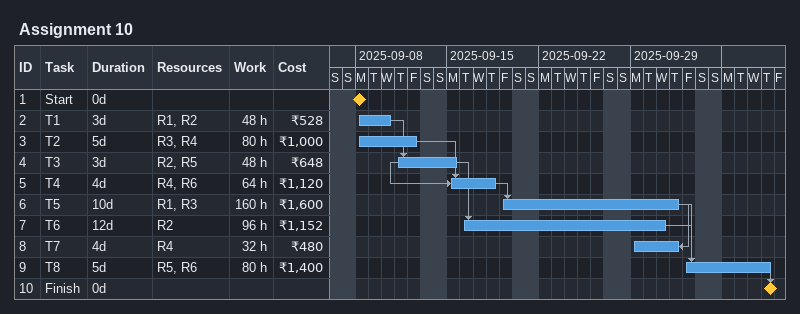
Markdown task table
Assignment 10

| ID | Task | Duration | Start | Finish | Predecessors | Resources | Work (h) | Cost (₹) |
|---|---|---|---|---|---|---|---|---|
| 1 | Start | 0d | 2025-09-08 | 2025-09-08 |  |  |  |  |
| 2 | T1 | 3d | 2025-09-08 | 2025-09-10 |  | R1, R2 | 48 | 528 |
| 3 | T2 | 5d | 2025-09-08 | 2025-09-12 |  | R3, R4 | 80 | 1000 |
| 4 | T3 | 3d | 2025-09-11 | 2025-09-15 | 2 | R2, R5 | 48 | 648 |
| 5 | T4 | 4d | 2025-09-15 | 2025-09-18 | 3, 4SS | R4, R6 | 64 | 1120 |
| 6 | T5 | 10d | 2025-09-19 | 2025-10-02 | 5 | R1, R3 | 160 | 1600 |
| 7 | T6 | 12d | 2025-09-16 | 2025-10-01 | 4 | R2 | 96 | 1152 |
| 8 | T7 | 4d | 2025-09-29 | 2025-10-02 | 6FF | R4 | 32 | 480 |
| 9 | T8 | 5d | 2025-10-03 | 2025-10-09 | 6, 7 | R5, R6 | 80 | 1400 |
| 10 | Finish | 0d | 2025-10-09 | 2025-10-09 | 9 |  |  |  |
